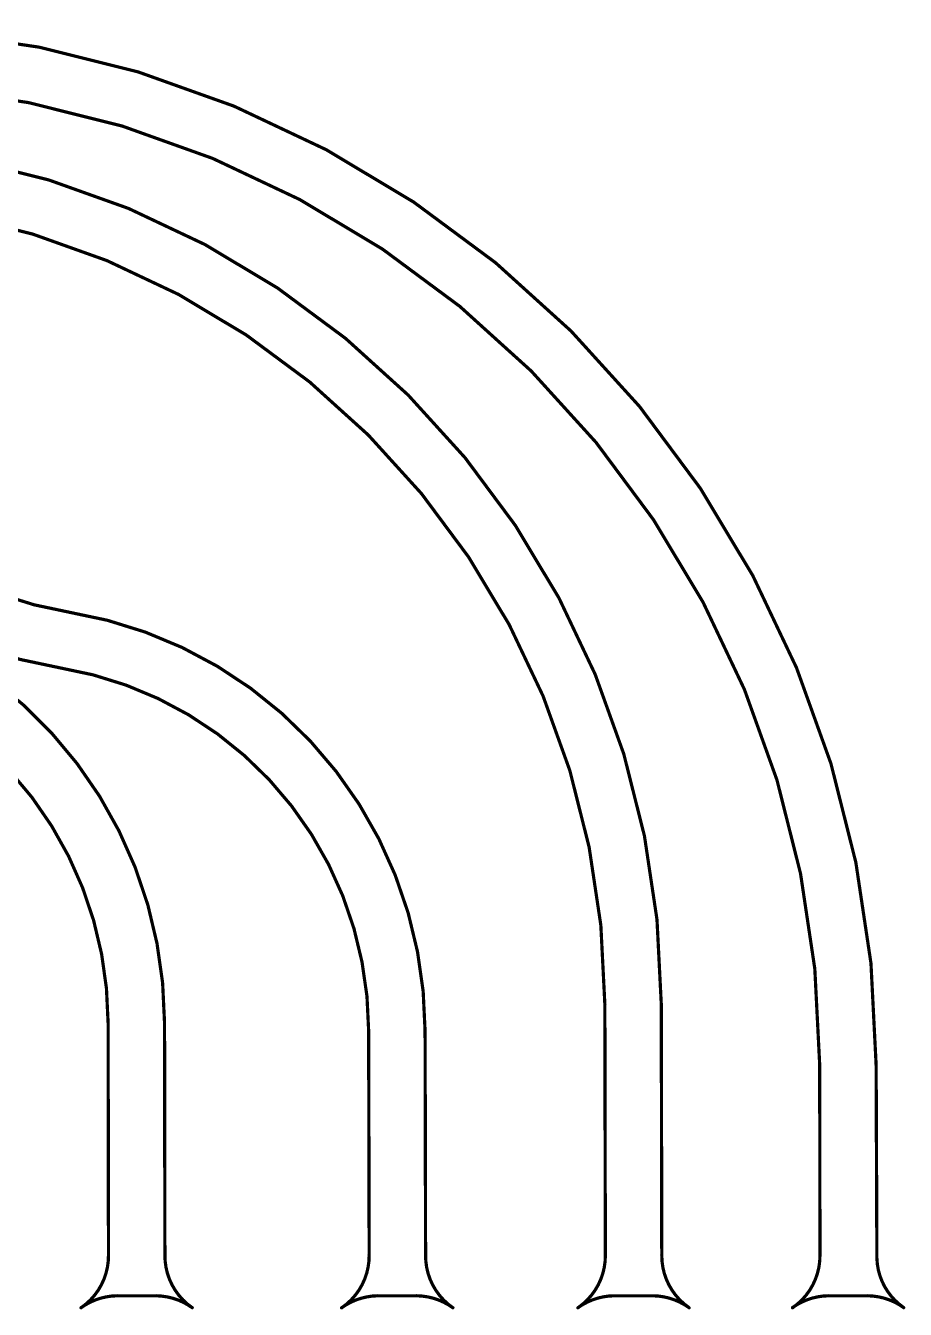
# Model space of a CAD drawing. Header units: inches. Extents: x 3 to 457, y -41 to 239.
# Drawn here: x 387.1 to 456.8, y 26.7 to 128.3 of the extents above; entities that cross this region are included whole.
import ezdxf

# ---------------------------------------------------------------- set-up
doc = ezdxf.new("R2010")
doc.units = ezdxf.units.IN
doc.layers.add('Fabrication', color=76, linetype='Continuous')

msp = doc.modelspace()

# ---------------------------------------------------------------- linework, layer by layer
at = {"layer": 'Fabrication'}
for points in [[(372.16, 128.17, 0.254, 0.254, -0.413783), (454.5, 46, 0.254, 0.254, 0)], [(372.19, 123.7, 0.254, 0.254, -0.413672), (450.03, 46, 0.254, 0.254, 0)], [(369.16, 119.01, 0.254, 0.254, -0.413759), (437.48, 50.83, 0.254, 0.254, 0)], [(369.16, 114.54, 0.254, 0.254, -0.413759), (433.01, 50.82, 0.254, 0.254, 0)], [(389.8, 77.46, 0.254, 0.254, -0.367596), (361.3, 110.95, 0.254, 0.254, 0)], [(390.51, 81.87, 0.254, 0.254, -0.367596), (365.77, 110.95, 0.254, 0.254, 0)], [(390.51, 81.87, 0.254, 0.254, -0.367206), (418.77, 48.7, 0.254, 0.254, 0)], [(376.26, 81.08, 0.254, 0.254, -0.310195), (398.13, 49.35, 0.254, 0.254, 0)], [(389.8, 77.46, 0.254, 0.254, -0.367206), (414.3, 48.69, 0.254, 0.254, 0)], [(374.67, 76.91, 0.254, 0.254, -0.310195), (393.66, 49.34, 0.254, 0.254, 0)], [(433.01, 50.82, 0.254, 0.254, 0), (433.05, 30.96, 0.254, 0.254, 0)], [(437.48, 50.83, 0.254, 0.254, 0), (437.52, 30.96, 0.254, 0.254, 0)], [(393.66, 49.34, 0.254, 0.254, 0), (393.69, 30.96, 0.254, 0.254, 0)], [(398.13, 49.35, 0.254, 0.254, 0), (398.16, 30.96, 0.254, 0.254, 0)], [(414.3, 48.69, 0.254, 0.254, 0), (414.34, 30.96, 0.254, 0.254, 0)], [(418.77, 48.7, 0.254, 0.254, 0), (418.81, 30.96, 0.254, 0.254, 0)], [(450.03, 46, 0.254, 0.254, 0), (450.05, 30.96, 0.254, 0.254, 0)], [(454.5, 46, 0.254, 0.254, 0), (454.56, 30.69, 0.254, 0.254, 0)], [(393.69, 30.96, 0.254, 0.254, -0.250069), (391.52, 26.78, 0.254, 0.254, 0)], [(400.33, 26.78, 0.254, 0.254, -0.250069), (398.16, 30.96, 0.254, 0.254, 0)], [(414.34, 30.96, 0.254, 0.254, -0.250069), (412.17, 26.78, 0.254, 0.254, 0)], [(420.97, 26.78, 0.254, 0.254, -0.250069), (418.81, 30.96, 0.254, 0.254, 0)], [(433.05, 30.96, 0.254, 0.254, -0.250069), (430.88, 26.78, 0.254, 0.254, 0)], [(439.69, 26.78, 0.254, 0.254, -0.250069), (437.52, 30.96, 0.254, 0.254, 0)], [(450.05, 30.96, 0.254, 0.254, -0.250069), (447.88, 26.78, 0.254, 0.254, 0)], [(456.69, 26.79, 0.254, 0.254, -0.238933), (454.56, 30.69, 0.254, 0.254, 0)], [(391.51, 26.78, 0.254, 0.254, -0.154613), (394.38, 27.73, 0.254, 0.254, 0)], [(394.38, 27.73, 0.254, 0.254, 0), (397.46, 27.73, 0.254, 0.254, 0)], [(397.46, 27.73, 0.254, 0.254, -0.154613), (400.33, 26.78, 0.254, 0.254, 0)], [(412.16, 26.78, 0.254, 0.254, -0.154613), (415.03, 27.73, 0.254, 0.254, 0)], [(415.03, 27.73, 0.254, 0.254, 0), (418.11, 27.73, 0.254, 0.254, 0)], [(418.11, 27.73, 0.254, 0.254, -0.154613), (420.97, 26.78, 0.254, 0.254, 0)], [(430.87, 26.78, 0.254, 0.254, -0.154613), (433.74, 27.73, 0.254, 0.254, 0)], [(433.74, 27.73, 0.254, 0.254, 0), (436.82, 27.73, 0.254, 0.254, 0)], [(436.82, 27.73, 0.254, 0.254, -0.154613), (439.69, 26.78, 0.254, 0.254, 0)], [(447.87, 26.79, 0.254, 0.254, -0.154613), (450.74, 27.73, 0.254, 0.254, 0)], [(450.74, 27.73, 0.254, 0.254, 0), (453.82, 27.73, 0.254, 0.254, 0)], [(453.82, 27.73, 0.254, 0.254, -0.154613), (456.69, 26.79, 0.254, 0.254, 0)]]:
    msp.add_lwpolyline(points, format="xyseb", dxfattribs=at)
for points in [[(390.45, 81.87, 0.127, 0.127, 1), (390.58, 81.87, 0.127, 0.127, 1)], [(390.45, 81.87, 0.127, 0.127, 1), (390.58, 81.87, 0.127, 0.127, 1)], [(389.73, 77.46, 0.127, 0.127, 1), (389.86, 77.46, 0.127, 0.127, 1)], [(389.73, 77.46, 0.127, 0.127, 1), (389.86, 77.46, 0.127, 0.127, 1)], [(432.95, 50.82, 0.127, 0.127, 1), (433.08, 50.82, 0.127, 0.127, 1)], [(432.95, 50.82, 0.127, 0.127, 1), (433.08, 50.82, 0.127, 0.127, 1)], [(437.42, 50.83, 0.127, 0.127, 1), (437.55, 50.83, 0.127, 0.127, 1)], [(437.42, 50.83, 0.127, 0.127, 1), (437.55, 50.83, 0.127, 0.127, 1)], [(393.6, 49.34, 0.127, 0.127, 1), (393.72, 49.34, 0.127, 0.127, 1)], [(393.6, 49.34, 0.127, 0.127, 1), (393.72, 49.34, 0.127, 0.127, 1)], [(398.07, 49.35, 0.127, 0.127, 1), (398.19, 49.35, 0.127, 0.127, 1)], [(398.07, 49.35, 0.127, 0.127, 1), (398.19, 49.35, 0.127, 0.127, 1)], [(414.24, 48.69, 0.127, 0.127, 1), (414.37, 48.69, 0.127, 0.127, 1)], [(414.24, 48.69, 0.127, 0.127, 1), (414.37, 48.69, 0.127, 0.127, 1)], [(418.71, 48.7, 0.127, 0.127, 1), (418.84, 48.7, 0.127, 0.127, 1)], [(418.71, 48.7, 0.127, 0.127, 1), (418.84, 48.7, 0.127, 0.127, 1)], [(449.96, 46, 0.127, 0.127, 1), (450.09, 46, 0.127, 0.127, 1)], [(449.96, 46, 0.127, 0.127, 1), (450.09, 46, 0.127, 0.127, 1)], [(454.43, 46, 0.127, 0.127, 1), (454.56, 46, 0.127, 0.127, 1)], [(454.43, 46, 0.127, 0.127, 1), (454.56, 46, 0.127, 0.127, 1)], [(393.63, 30.96, 0.127, 0.127, 1), (393.76, 30.96, 0.127, 0.127, 1)], [(393.63, 30.96, 0.127, 0.127, 1), (393.76, 30.96, 0.127, 0.127, 1)], [(398.1, 30.96, 0.127, 0.127, 1), (398.23, 30.96, 0.127, 0.127, 1)], [(398.1, 30.96, 0.127, 0.127, 1), (398.23, 30.96, 0.127, 0.127, 1)], [(414.27, 30.96, 0.127, 0.127, 1), (414.4, 30.96, 0.127, 0.127, 1)], [(414.27, 30.96, 0.127, 0.127, 1), (414.4, 30.96, 0.127, 0.127, 1)], [(418.74, 30.96, 0.127, 0.127, 1), (418.87, 30.96, 0.127, 0.127, 1)], [(418.74, 30.96, 0.127, 0.127, 1), (418.87, 30.96, 0.127, 0.127, 1)], [(432.98, 30.96, 0.127, 0.127, 1), (433.11, 30.96, 0.127, 0.127, 1)], [(432.98, 30.96, 0.127, 0.127, 1), (433.11, 30.96, 0.127, 0.127, 1)], [(437.45, 30.96, 0.127, 0.127, 1), (437.58, 30.96, 0.127, 0.127, 1)], [(437.46, 30.96, 0.127, 0.127, 1), (437.58, 30.96, 0.127, 0.127, 1)], [(449.99, 30.96, 0.127, 0.127, 1), (450.12, 30.96, 0.127, 0.127, 1)], [(449.99, 30.96, 0.127, 0.127, 1), (450.12, 30.96, 0.127, 0.127, 1)], [(454.49, 30.69, 0.127, 0.127, 1), (454.62, 30.69, 0.127, 0.127, 1)], [(454.49, 30.69, 0.127, 0.127, 1), (454.62, 30.69, 0.127, 0.127, 1)], [(394.32, 27.73, 0.127, 0.127, 1), (394.45, 27.73, 0.127, 0.127, 1)], [(394.32, 27.73, 0.127, 0.127, 1), (394.45, 27.73, 0.127, 0.127, 1)], [(397.4, 27.73, 0.127, 0.127, 1), (397.53, 27.73, 0.127, 0.127, 1)], [(397.4, 27.73, 0.127, 0.127, 1), (397.53, 27.73, 0.127, 0.127, 1)], [(414.96, 27.73, 0.127, 0.127, 1), (415.09, 27.73, 0.127, 0.127, 1)], [(414.96, 27.73, 0.127, 0.127, 1), (415.09, 27.73, 0.127, 0.127, 1)], [(418.04, 27.73, 0.127, 0.127, 1), (418.17, 27.73, 0.127, 0.127, 1)], [(418.04, 27.73, 0.127, 0.127, 1), (418.17, 27.73, 0.127, 0.127, 1)], [(433.68, 27.73, 0.127, 0.127, 1), (433.8, 27.73, 0.127, 0.127, 1)], [(433.68, 27.73, 0.127, 0.127, 1), (433.8, 27.73, 0.127, 0.127, 1)], [(436.76, 27.73, 0.127, 0.127, 1), (436.88, 27.73, 0.127, 0.127, 1)], [(436.76, 27.73, 0.127, 0.127, 1), (436.88, 27.73, 0.127, 0.127, 1)], [(450.67, 27.73, 0.127, 0.127, 1), (450.8, 27.73, 0.127, 0.127, 1)], [(450.67, 27.73, 0.127, 0.127, 1), (450.8, 27.73, 0.127, 0.127, 1)], [(453.75, 27.73, 0.127, 0.127, 1), (453.88, 27.73, 0.127, 0.127, 1)], [(453.75, 27.73, 0.127, 0.127, 1), (453.88, 27.73, 0.127, 0.127, 1)], [(391.45, 26.78, 0.127, 0.127, 1), (391.58, 26.78, 0.127, 0.127, 1)], [(391.46, 26.78, 0.127, 0.127, 1), (391.59, 26.78, 0.127, 0.127, 1)], [(400.27, 26.78, 0.127, 0.127, 1), (400.39, 26.78, 0.127, 0.127, 1)], [(400.27, 26.78, 0.127, 0.127, 1), (400.39, 26.78, 0.127, 0.127, 1)], [(412.09, 26.78, 0.127, 0.127, 1), (412.22, 26.78, 0.127, 0.127, 1)], [(412.1, 26.78, 0.127, 0.127, 1), (412.23, 26.78, 0.127, 0.127, 1)], [(420.91, 26.78, 0.127, 0.127, 1), (421.04, 26.78, 0.127, 0.127, 1)], [(420.91, 26.78, 0.127, 0.127, 1), (421.04, 26.78, 0.127, 0.127, 1)], [(430.81, 26.78, 0.127, 0.127, 1), (430.93, 26.78, 0.127, 0.127, 1)], [(430.82, 26.78, 0.127, 0.127, 1), (430.94, 26.78, 0.127, 0.127, 1)], [(439.62, 26.78, 0.127, 0.127, 1), (439.75, 26.78, 0.127, 0.127, 1)], [(439.62, 26.78, 0.127, 0.127, 1), (439.75, 26.78, 0.127, 0.127, 1)], [(447.81, 26.79, 0.127, 0.127, 1), (447.93, 26.79, 0.127, 0.127, 1)], [(447.82, 26.78, 0.127, 0.127, 1), (447.95, 26.78, 0.127, 0.127, 1)], [(456.62, 26.79, 0.127, 0.127, 1), (456.75, 26.79, 0.127, 0.127, 1)], [(456.62, 26.79, 0.127, 0.127, 1), (456.75, 26.79, 0.127, 0.127, 1)]]:
    msp.add_lwpolyline(points, format="xyseb", close=True, dxfattribs=at)

doc.saveas('drawing.dxf')
